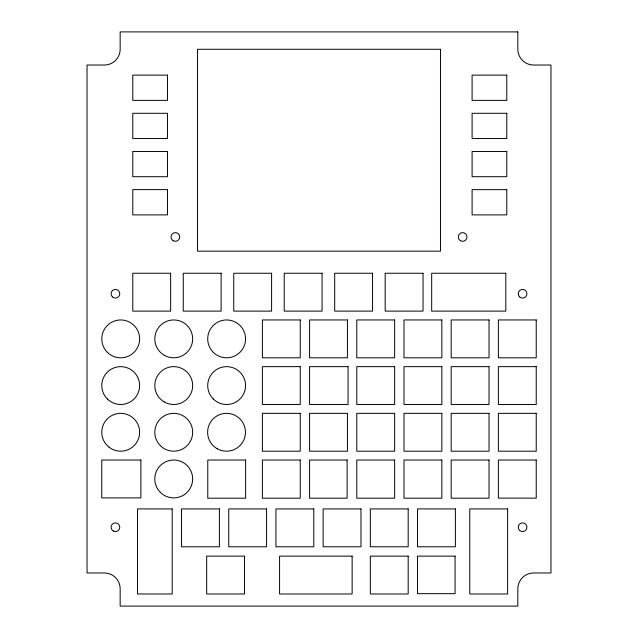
<?xml version="1.0" encoding="UTF-8"?>
<svg xmlns="http://www.w3.org/2000/svg" width="638" height="638" viewBox="0 0 638 638"><rect width="100%" height="100%" fill="white"/><g stroke="black" fill="none" stroke-linecap="round" stroke-linejoin="round"><path stroke-width="0.96" d="M507.625 508.925L507.625 593.986L469.767 593.986L469.767 508.925L507.625 508.925M517.841 31.9L120.159 31.9L120.159 49.254A15.775 15.775 0 0 1 104.385 65.028L87.031 65.028L87.031 572.972L104.385 572.972A15.775 15.775 0 0 1 120.159 588.746L120.159 606.1L517.841 606.1L517.841 588.746A15.775 15.775 0 0 1 533.615 572.972L550.969 572.972L550.969 65.028L533.615 65.028A15.775 15.775 0 0 1 517.841 49.254L517.841 31.9M440.467 49.285L197.533 49.285L197.533 251.173L440.467 251.173L440.467 49.285M167.467 75.124L132.776 75.124L132.776 100.365L167.467 100.365L167.467 75.124M506.795 75.124L472.096 75.124L472.096 100.365L506.795 100.365L506.795 75.124M167.467 113.301L132.776 113.301L132.776 138.534L167.467 138.534L167.467 113.301M506.795 113.301L472.096 113.301L472.096 138.534L506.795 138.534L506.795 113.301M167.467 151.469L132.776 151.469L132.776 176.71L167.467 176.71L167.467 151.469M506.795 151.469L472.096 151.469L472.096 176.71L506.795 176.71L506.795 151.469M167.467 189.606L132.776 189.606L132.776 214.886L167.467 214.886L167.467 189.606M506.795 189.645L472.096 189.645L472.096 214.886L506.795 214.886L506.795 189.645M170.641 273.255L132.776 273.255L132.776 311.113L170.641 311.113L170.641 273.255M221.115 273.255L183.258 273.255L183.258 311.113L221.115 311.113L221.115 273.255M271.597 273.255L233.739 273.255L233.739 311.113L271.597 311.113L271.597 273.255M322.078 273.255L284.213 273.255L284.213 311.113L322.078 311.113L322.078 273.255M372.552 273.255L334.695 273.255L334.695 311.113L372.552 311.113L372.552 273.255M423.034 273.255L385.177 273.255L385.177 311.113L423.034 311.113L423.034 273.255M505.814 273.255L431.679 273.255L431.679 311.113L505.814 311.113L505.814 273.255M300.243 319.949L262.385 319.949L262.385 357.806L300.243 357.806L300.243 319.949M347.439 319.949L309.582 319.949L309.582 357.806L347.439 357.806L347.439 319.949M394.643 319.949L356.778 319.949L356.778 357.806L394.643 357.806L394.643 319.949M441.839 319.949L403.982 319.949L403.982 357.806L441.839 357.806L441.839 319.949M489.035 319.949L451.178 319.949L451.178 357.806L489.035 357.806L489.035 319.949M536.231 319.949L498.374 319.949L498.374 357.806L536.231 357.806L536.231 319.949M300.243 366.643L262.385 366.643L262.385 404.5L300.243 404.5L300.243 366.643M348.069 366.643L309.582 366.643L309.582 404.5L348.069 404.5L348.069 366.643M394.643 366.643L356.778 366.643L356.778 404.5L394.643 404.5L394.643 366.643M441.839 366.643L403.982 366.643L403.982 404.5L441.839 404.5L441.839 366.643M489.035 366.643L451.178 366.643L451.178 404.5L489.035 404.5L489.035 366.643M536.231 366.643L498.374 366.643L498.374 404.5L536.231 404.5L536.231 366.643M300.243 413.336L262.385 413.336L262.385 451.194L300.243 451.194L300.243 413.336M347.439 413.336L309.582 413.336L309.582 451.194L347.439 451.194L347.439 413.336M394.643 413.336L356.778 413.336L356.778 451.194L394.643 451.194L394.643 413.336M441.839 413.336L403.982 413.336L403.982 451.194L441.839 451.194L441.839 413.336M489.035 413.336L451.178 413.336L451.178 451.194L489.035 451.194L489.035 413.336M536.231 413.336L498.374 413.336L498.374 451.194L536.231 451.194L536.231 413.336M140.886 460.03L101.769 460.03L101.769 497.887L140.886 497.887L140.886 460.03M245.63 460.03L207.773 460.03L207.773 498.198L245.63 498.198L245.63 460.03M300.243 460.03L262.385 460.03L262.385 498.198L300.243 498.198L300.243 460.03M347.128 460.03L309.582 460.03L309.582 498.198L347.128 498.198L347.128 460.03M394.643 460.03L356.778 460.03L356.778 498.198L394.643 498.198L394.643 460.03M441.839 460.03L403.982 460.03L403.982 498.198L441.839 498.198L441.839 460.03M489.035 460.03L451.178 460.03L451.178 498.198L489.035 498.198L489.035 460.03M536.231 460.03L498.374 460.03L498.374 498.134L536.231 498.134L536.231 460.03M172.196 508.925L137.489 508.925L137.489 593.986L172.196 593.986L172.196 508.925M219.392 508.925L181.535 508.925L181.535 546.79L219.392 546.79L219.392 508.925M266.588 508.925L228.731 508.925L228.731 546.79L266.588 546.79L266.588 508.925M313.792 508.925L275.927 508.925L275.927 546.79L313.792 546.79L313.792 508.925M360.988 508.925L323.131 508.925L323.131 546.79L360.988 546.79L360.988 508.925M408.184 508.925L370.327 508.925L370.327 546.79L408.184 546.79L408.184 508.925M455.38 508.925L417.523 508.925L417.523 546.79L455.38 546.79L455.38 508.925M244.537 556.129L206.68 556.129L206.68 593.986L244.537 593.986L244.537 556.129M352.136 556.129L279.572 556.129L279.572 593.986L352.136 593.986L352.136 556.129M408.184 556.129L370.327 556.129L370.327 593.986L408.184 593.986L408.184 556.129M455.069 556.129L417.523 556.129L417.523 593.667L455.069 593.667L455.069 556.129M109.146 447.254A18.933 18.933 0 0 0 139.467 434.781A18.933 18.933 0 0 0 113.5 414.756A18.933 18.933 0 0 0 109.146 447.254M160.345 445.651A18.933 18.933 0 0 0 192.014 437.166A18.933 18.933 0 0 0 168.831 413.974A18.933 18.933 0 0 0 160.345 445.651M160.345 492.345A18.933 18.933 0 0 0 192.014 483.851A18.933 18.933 0 0 0 168.831 460.668A18.933 18.933 0 0 0 160.345 492.345M217.064 448.658A18.933 18.933 0 0 0 245.463 432.261A18.933 18.933 0 0 0 217.064 415.872A18.933 18.933 0 0 0 217.064 448.658M107.343 398.981A18.933 18.933 0 0 0 138.996 390.432A18.933 18.933 0 0 0 115.773 367.297A18.933 18.933 0 0 0 107.343 398.981M164.165 401.9A18.933 18.933 0 0 0 192.66 385.687A18.933 18.933 0 0 0 164.373 369.115A18.933 18.933 0 0 0 164.165 401.9M213.244 352.264A18.933 18.933 0 0 0 244.912 343.778A18.933 18.933 0 0 0 221.729 320.595A18.933 18.933 0 0 0 213.244 352.264M164.269 355.27A18.933 18.933 0 0 0 192.66 338.874A18.933 18.933 0 0 0 164.269 322.485A18.933 18.933 0 0 0 164.269 355.27M107.32 352.264A18.933 18.933 0 0 0 138.988 343.778A18.933 18.933 0 0 0 115.805 320.595A18.933 18.933 0 0 0 107.32 352.264M213.244 398.957A18.933 18.933 0 0 0 244.912 390.472A18.933 18.933 0 0 0 221.729 367.289A18.933 18.933 0 0 0 213.244 398.957M173.201 240.725A4.338 4.338 0 0 0 179.709 236.969A4.338 4.338 0 0 0 173.201 233.213A4.338 4.338 0 0 0 173.201 240.725M460.461 240.725A4.338 4.338 0 0 0 466.968 236.969A4.338 4.338 0 0 0 460.461 233.213A4.338 4.338 0 0 0 460.461 240.725M113.261 530.983A4.338 4.338 0 0 0 119.769 527.227A4.338 4.338 0 0 0 113.261 523.471A4.338 4.338 0 0 0 113.261 530.983M519.699 530.473A4.338 4.338 0 0 0 526.821 528.097A4.338 4.338 0 0 0 521.198 523.112A4.338 4.338 0 0 0 519.699 530.473M519.507 296.829A4.338 4.338 0 0 0 526.765 294.884A4.338 4.338 0 0 0 521.453 289.572A4.338 4.338 0 0 0 519.507 296.829M112.36 296.829A4.338 4.338 0 0 0 119.617 294.884A4.338 4.338 0 0 0 114.306 289.572A4.338 4.338 0 0 0 112.36 296.829"/></g></svg>
